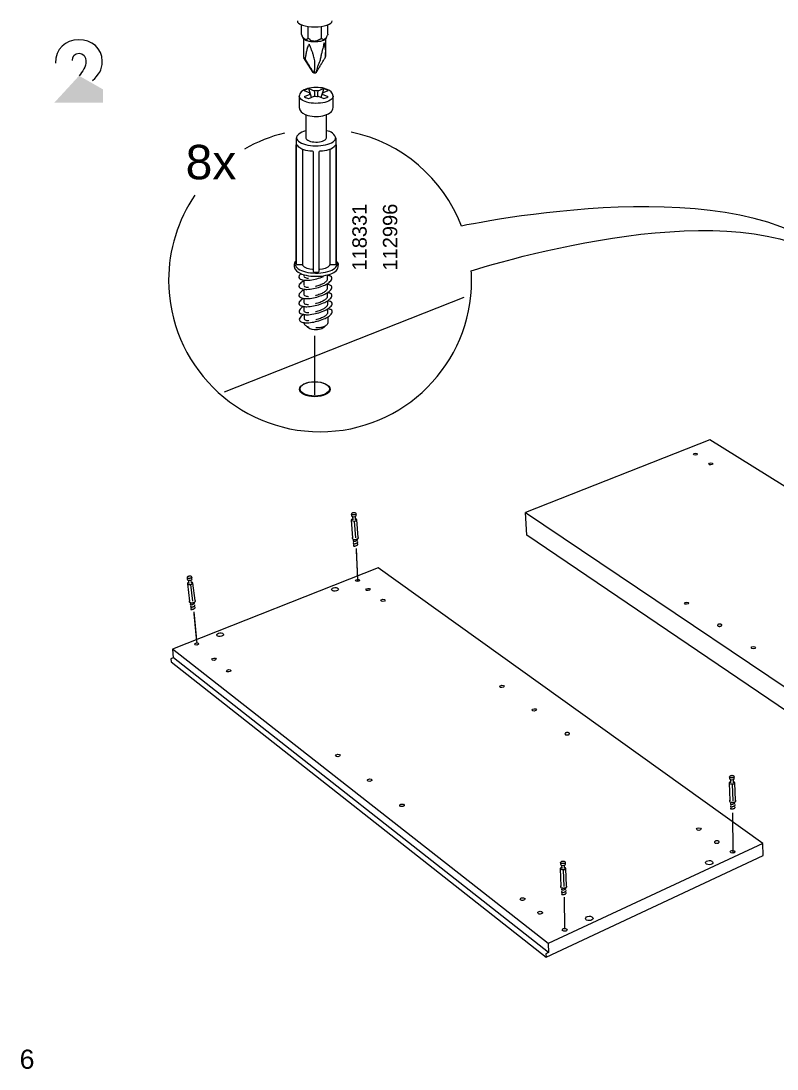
# Model space of a CAD drawing. Header units: metres. Extents: x -6.4 to 35.9, y -8.9 to 6.5.
# Drawn here: x 18.329 to 19.858, y 1.794 to 3.916 of the extents above; entities that cross this region are included whole.
import ezdxf

# ---------------------------------------------------------------- set-up
doc = ezdxf.new("R2010")
doc.units = ezdxf.units.M
doc.header["$MEASUREMENT"] = 0
for name, color, linetype, lineweight in [('PDF3_Geometry_Num_Penna__1_Num_Penna__255_Num_Penna__255_Num_Penna__255', 255, 'Continuous', 18), ('PDF3_Geometry_Num_Penna__7_Num_Penna__7_Num_Penna__7_Num_Penna__7', 7, 'Continuous', 18), ('PDF3_Text_Num_Penna__7_Num_Penna__7_Num_Penna__7_Num_Penna__7', 7, 'Continuous', 18)]:
    doc.layers.add(name, color=color, linetype=linetype, lineweight=lineweight)
doc.styles.add('GENERATED_STYLE_1', font='')
doc.styles.get('GENERATED_STYLE_1').set_extended_font_data('Arial')

msp = doc.modelspace()

# ---------------------------------------------------------------- hatches: boundary and pattern name
at = {"layer": 'PDF3_Geometry_Num_Penna__7_Num_Penna__7_Num_Penna__7_Num_Penna__7', "linetype": 'Continuous', "lineweight": 18}
for points in [[(18.4328, 3.8357, 0.043264), (18.4333, 3.8306)], [(18.4461, 3.8048), (18.3961, 3.7504), (18.4944, 3.7504), (18.4944, 3.7774)]]:
    msp.add_hatch(color=7, dxfattribs=at).paths.add_polyline_path(points)

# ---------------------------------------------------------------- linework, layer by layer
at = {"layer": 'PDF3_Geometry_Num_Penna__1_Num_Penna__255_Num_Penna__255_Num_Penna__255', "color": 255, "linetype": 'Continuous', "lineweight": 18, "flags": 128}
for points in [[(18.923, 3.1879), (18.923, 3.2705)], [(19.007, 2.8437), (19.0093, 2.7878)], [(18.6785, 2.7156), (18.6839, 2.66)], [(19.7684, 2.3078), (19.7691, 2.2381)], [(19.4279, 2.138), (19.4285, 2.0821)]]:
    msp.add_lwpolyline(points, dxfattribs=at)
at = {"layer": 'PDF3_Geometry_Num_Penna__7_Num_Penna__7_Num_Penna__7_Num_Penna__7', "color": 7, "linetype": 'Continuous', "lineweight": 18, "flags": 128}
for points in [[(18.896, 3.8887), (18.896, 3.908)], [(18.9095, 3.8807), (18.9095, 3.9047)], [(18.9498, 3.8887), (18.9498, 3.908)], [(18.9012, 3.8794), (18.8989, 3.8829)], [(18.9468, 3.8829), (18.9446, 3.8794)], [(18.9439, 3.8785), (18.9431, 3.8778), (18.9421, 3.8772), (18.941, 3.8765), (18.9396, 3.876), (18.9381, 3.8754), (18.9364, 3.8749), (18.9346, 3.8745), (18.9327, 3.8742), (18.9307, 3.8739), (18.9287, 3.8736), (18.9266, 3.8735), (18.9244, 3.8734), (18.9222, 3.8734), (18.92, 3.8735), (18.9179, 3.8736), (18.9158, 3.8738), (18.9138, 3.874), (18.9118, 3.8744), (18.91, 3.8748), (18.9083, 3.8753), (18.9067, 3.8758), (18.9053, 3.8764), (18.9041, 3.8769), (18.903, 3.8776), (18.9021, 3.8783), (18.9015, 3.879), (18.9012, 3.8794)], [(18.9451, 3.8802), (18.9451, 3.844)], [(18.92, 3.8112), (18.9012, 3.8411)], [(18.9275, 3.8138), (18.9258, 3.8112)], [(18.9109, 3.7788), (18.9221, 3.7741), (18.9223, 3.7706), (18.9226, 3.7632)], [(18.9292, 3.7632), (18.9295, 3.7706), (18.9297, 3.7741), (18.941, 3.7788)], [(18.9601, 3.7634), (18.96, 3.7627), (18.9594, 3.7607), (18.9582, 3.7587), (18.9564, 3.7569), (18.9539, 3.7551), (18.9509, 3.7536), (18.9474, 3.7522), (18.9435, 3.751), (18.9393, 3.7501), (18.9348, 3.7495), (18.9301, 3.7491), (18.9253, 3.749), (18.9206, 3.7492), (18.9159, 3.7496), (18.9115, 3.7503), (18.9073, 3.7513), (18.9035, 3.7525), (18.9001, 3.7539), (18.8973, 3.7556), (18.8949, 3.7573), (18.8932, 3.7592), (18.8922, 3.7612), (18.8917, 3.7632), (18.8917, 3.7634)], [(18.9051, 3.7259), (18.9051, 3.6794), (18.9051, 3.6787), (18.9058, 3.6771), (18.9071, 3.6756), (18.909, 3.6743), (18.9115, 3.6731), (18.9144, 3.6721), (18.9177, 3.6713), (18.9213, 3.6708), (18.925, 3.6706), (18.9287, 3.6707), (18.9323, 3.6711), (18.9358, 3.6717), (18.9389, 3.6725), (18.9416, 3.6736), (18.9438, 3.6749), (18.9454, 3.6763), (18.9464, 3.6779), (18.9468, 3.6794), (18.9468, 3.7259)], [(18.9051, 3.6933), (18.9044, 3.6931), (18.9004, 3.6918), (18.8968, 3.6904), (18.8936, 3.6887), (18.8908, 3.6868), (18.8885, 3.6847), (18.8868, 3.6824), (18.8858, 3.6802), (18.8854, 3.6778), (18.8854, 3.6769)], [(18.8854, 3.4284), (18.8846, 3.4272), (18.8838, 3.425), (18.8836, 3.4227), (18.8841, 3.4205), (18.8853, 3.4183), (18.8871, 3.4162), (18.8895, 3.4142), (18.8925, 3.4123), (18.896, 3.4107), (18.9, 3.4092), (18.9044, 3.4079), (18.9091, 3.4069), (18.9141, 3.4061), (18.9193, 3.4056), (18.9246, 3.4054), (18.9299, 3.4055), (18.9351, 3.4058), (18.9402, 3.4065), (18.9451, 3.4074), (18.9497, 3.4085), (18.9539, 3.4099), (18.9576, 3.4115), (18.9609, 3.4133), (18.9636, 3.4152), (18.9657, 3.4172), (18.9672, 3.4194), (18.968, 3.4216), (18.9682, 3.4238), (18.9677, 3.4261), (18.9665, 3.4283), (18.9664, 3.4284)], [(18.8951, 3.4043), (18.8971, 3.4035), (18.9013, 3.4021), (18.9057, 3.401), (18.9104, 3.4001), (18.9153, 3.3995), (18.9204, 3.3991), (18.9255, 3.3989), (18.9306, 3.399), (18.9357, 3.3994), (18.9406, 3.4), (18.9454, 3.4009), (18.9499, 3.402), (18.954, 3.4033), (18.9579, 3.4048), (18.9613, 3.4066), (18.9642, 3.4085), (18.9667, 3.4107), (18.9686, 3.413), (18.9699, 3.4155), (18.9704, 3.418), (18.9704, 3.4195)], [(18.9705, 3.4191), (18.9705, 3.4212)], [(18.9006, 3.4016), (18.9006, 3.3998)], [(18.9006, 3.3893), (18.9006, 3.3814)], [(19.2244, 3.3558), (18.7395, 3.1643)], [(18.923, 3.1587), (18.923, 3.2783)], [(20.4902, 2.5905), (19.7227, 3.068), (19.3497, 2.9206)], [(18.9996, 2.9077), (18.9996, 2.9077), (18.999, 2.9075), (18.9985, 2.9073), (18.9981, 2.907), (18.9977, 2.9067), (18.9974, 2.9064), (18.9972, 2.906), (18.997, 2.9057), (18.997, 2.9054), (18.997, 2.9052)], [(19.0068, 2.9181), (19.0068, 2.918), (19.0067, 2.9177), (19.0066, 2.9175), (19.0063, 2.9172), (19.006, 2.9169), (19.0056, 2.9167), (19.0051, 2.9164), (19.0045, 2.9162), (19.004, 2.9161), (19.0033, 2.9159), (19.0027, 2.9158), (19.002, 2.9158), (19.0013, 2.9158), (19.0007, 2.9158), (19, 2.9159), (18.9994, 2.916), (18.9989, 2.9161), (18.9984, 2.9163), (18.998, 2.9165), (18.9976, 2.9167), (18.9974, 2.9169), (18.9972, 2.9172), (18.9971, 2.9175), (18.9971, 2.9175)], [(18.9993, 2.9124), (18.9998, 2.9058)], [(19.0056, 2.9062), (19.0052, 2.9127)], [(19.3497, 2.9206), (20.1054, 2.4124)], [(19.352, 2.8752), (19.3497, 2.9206)], [(19.003, 2.9033), (19.0054, 2.8695)], [(20.1053, 2.3642), (19.352, 2.8752)], [(19.0068, 2.8479), (19.0095, 2.7833)], [(19.8303, 2.2265), (19.8299, 2.2511), (19.051, 2.8086), (18.6351, 2.6444)], [(18.6742, 2.79), (18.6743, 2.7898), (18.6742, 2.7896), (18.6741, 2.7893), (18.6738, 2.789), (18.6735, 2.7887), (18.6731, 2.7884), (18.6726, 2.7882), (18.6721, 2.7879), (18.6715, 2.7878), (18.6709, 2.7876), (18.6703, 2.7874), (18.6696, 2.7874), (18.6689, 2.7873), (18.6683, 2.7873), (18.6676, 2.7873), (18.667, 2.7874), (18.6665, 2.7875), (18.666, 2.7876), (18.6655, 2.7878), (18.6652, 2.788), (18.6649, 2.7883), (18.6647, 2.7885), (18.6646, 2.7888), (18.6646, 2.7888)], [(18.6677, 2.7792), (18.6676, 2.7792), (18.6671, 2.7789), (18.6666, 2.7786), (18.6661, 2.7784), (18.6658, 2.778), (18.6655, 2.7777), (18.6653, 2.7774), (18.6652, 2.777), (18.6652, 2.7767), (18.6652, 2.7766)], [(18.6671, 2.7838), (18.6679, 2.7772)], [(18.6738, 2.7779), (18.673, 2.7845)], [(18.6652, 2.7766), (18.6652, 2.7766), (18.6694, 2.7413)], [(18.6713, 2.775), (18.6756, 2.7413)], [(18.6781, 2.7199), (18.6843, 2.6555)], [(19.8299, 2.2511), (19.3952, 2.0486), (18.6351, 2.6444)], [(18.6351, 2.6444), (18.6368, 2.6268)], [(18.6368, 2.6268), (18.6316, 2.6248)], [(18.6316, 2.6248), (18.6322, 2.6189)], [(18.6322, 2.6189), (19.391, 2.0211), (19.8303, 2.2265)], [(19.3962, 2.0299), (18.6369, 2.6268)], [(19.7719, 2.3858), (19.7719, 2.3857), (19.7719, 2.3854), (19.7717, 2.3851), (19.7714, 2.3849), (19.7711, 2.3846), (19.7707, 2.3844), (19.7702, 2.3842), (19.7697, 2.384), (19.7691, 2.3838), (19.7684, 2.3837), (19.7678, 2.3836), (19.7671, 2.3836), (19.7664, 2.3836), (19.7658, 2.3836), (19.7651, 2.3837), (19.7645, 2.3838), (19.764, 2.384), (19.7635, 2.3842), (19.7631, 2.3844), (19.7628, 2.3846), (19.7625, 2.3849), (19.7623, 2.3852), (19.7623, 2.3854), (19.7623, 2.3855)], [(19.7643, 2.3802), (19.7645, 2.3737)], [(19.7704, 2.3739), (19.7702, 2.3804)], [(19.7645, 2.3756), (19.7644, 2.3756), (19.7638, 2.3754), (19.7633, 2.3752), (19.7629, 2.3749), (19.7625, 2.3747), (19.7622, 2.3743), (19.762, 2.374), (19.7618, 2.3737), (19.7618, 2.3734), (19.7618, 2.3732)], [(19.7618, 2.3732), (19.7618, 2.3733), (19.7629, 2.3377)], [(19.7677, 2.3711), (19.7691, 2.3372)], [(19.7683, 2.3131), (19.7692, 2.2325)], [(19.4301, 2.2124), (19.4301, 2.2123), (19.43, 2.212), (19.4298, 2.2117), (19.4296, 2.2114), (19.4292, 2.2112), (19.4288, 2.2109), (19.4283, 2.2107), (19.4278, 2.2105), (19.4272, 2.2104), (19.4265, 2.2103), (19.4259, 2.2102), (19.4252, 2.2102), (19.4245, 2.2102), (19.4239, 2.2102), (19.4232, 2.2103), (19.4226, 2.2104), (19.4221, 2.2106), (19.4216, 2.2108), (19.4212, 2.211), (19.4209, 2.2112), (19.4206, 2.2115), (19.4205, 2.2117), (19.4204, 2.212), (19.4204, 2.2121)], [(19.4224, 2.2068), (19.4227, 2.2003)], [(19.4286, 2.2004), (19.4283, 2.207)], [(19.4226, 2.2022), (19.4225, 2.2022), (19.422, 2.202), (19.4214, 2.2018), (19.421, 2.2015), (19.4206, 2.2012), (19.4203, 2.2009), (19.4201, 2.2006), (19.4199, 2.2003), (19.4199, 2.1999), (19.4199, 2.1998)], [(19.4258, 2.1977), (19.4272, 2.1638)], [(19.4225, 2.1613), (19.4228, 2.1612), (19.4234, 2.161), (19.424, 2.1609), (19.4247, 2.1608), (19.4254, 2.1607), (19.4261, 2.1607), (19.4269, 2.1607), (19.4276, 2.1607), (19.4283, 2.1608), (19.429, 2.1609), (19.4297, 2.1611), (19.4303, 2.1612), (19.4309, 2.1614), (19.4314, 2.1617), (19.4319, 2.1619), (19.4323, 2.1622), (19.4326, 2.1625), (19.4329, 2.1629), (19.433, 2.1632), (19.4331, 2.1636), (19.4331, 2.1638)], [(19.4279, 2.1422), (19.4285, 2.0776)], [(19.3952, 2.0486), (19.3962, 2.0299), (19.3907, 2.0273)], [(19.3907, 2.0273), (19.391, 2.0211)]]:
    msp.add_lwpolyline(points, dxfattribs=at)
for points in [[(18.934, 3.8789, 0.012372), (18.9364, 3.8807), (18.9364, 3.9046)], [(18.9458, 3.8814, 0.029103), (18.9475, 3.884, 0.01524), (18.9491, 3.887)], [(18.9086, 3.8617, 0.007519), (18.9073, 3.858, 0.014223), (18.9063, 3.8543, 0.021352), (18.9047, 3.8467, 0.013393), (18.9036, 3.8391, -0.252463), (18.9007, 3.8426), (18.9007, 3.844), (18.9007, 3.8802)], [(18.9221, 3.8132, 0.000507), (18.9226, 3.8161, 0.006969), (18.9232, 3.8209, 0.006942), (18.9234, 3.8257, 0.011965), (18.9235, 3.8304, 0.009535), (18.9232, 3.8351, 0.006001), (18.922, 3.8402, 0.003727), (18.9207, 3.8451, 0.008425), (18.9188, 3.8511, 0.009234), (18.9166, 3.8571, 0.007502), (18.9143, 3.863, 0.001106), (18.9118, 3.8689, 0.013718), (18.9101, 3.8653)], [(18.9132, 3.878, 0.031134), (18.916, 3.8764, 0.042297), (18.919, 3.8753)], [(18.9447, 3.8571, 0.014899), (18.9442, 3.8622, 0.020411), (18.9434, 3.8671, 0.010157), (18.9422, 3.8717, -0.001471), (18.941, 3.8671, 0.003148), (18.9399, 3.8626, 0.001473), (18.9387, 3.858, 0.002306), (18.9371, 3.8514, 0.006023), (18.9356, 3.8448, 0.005448), (18.9338, 3.8361, 0.008639), (18.9311, 3.8298, 0.012369), (18.9289, 3.8235, 0.014081), (18.9274, 3.8183, 0.008985), (18.9261, 3.8132)], [(18.94, 3.8783, 0.061345), (18.9411, 3.8781, 0.098769), (18.9422, 3.8784)], [(18.928, 3.8147, 0.005662), (18.9302, 3.8185, -0.001808), (18.934, 3.8247, -0.003876), (18.9377, 3.8309, -0.000925), (18.9414, 3.8369, -0.000491), (18.9451, 3.8429, -0.00355), (18.9451, 3.8474, 0.005672), (18.945, 3.8519)], [(18.9036, 3.8391, 0.005364), (18.9075, 3.8322, 0.001856), (18.9117, 3.8252, 0.003859), (18.9154, 3.8193, 0.011207), (18.9193, 3.8134)], [(18.9214, 3.8106, 0.157981), (18.9255, 3.8109, -0.013522), (18.9258, 3.812)], [(18.9036, 3.7265), (18.9054, 3.7258), (18.9093, 3.7246), (18.9134, 3.7237), (18.9176, 3.723), (18.922, 3.7226), (18.9264, 3.7225), (18.9309, 3.7227), (18.9352, 3.7231), (18.9394, 3.7239), (18.9434, 3.7248), (18.9471, 3.7261), (18.9505, 3.7276), (18.9536, 3.7295), (18.956, 3.7314), (18.9578, 3.7335), (18.9591, 3.7358), (18.9599, 3.7381), (18.9601, 3.7403), (18.96, 3.7633, 0.314865), (18.9482, 3.7772), (18.9464, 3.778), (18.9425, 3.7792), (18.9384, 3.7801), (18.9342, 3.7807), (18.9298, 3.7811), (18.9254, 3.7812), (18.9209, 3.781), (18.9166, 3.7806), (18.9124, 3.7799), (18.9084, 3.7789), (18.9047, 3.7777), (18.9013, 3.7761), (18.8982, 3.7743), (18.8958, 3.7723), (18.894, 3.7702), (18.8927, 3.768), (18.892, 3.7656), (18.8917, 3.7634), (18.8917, 3.7403)], [(18.9166, 3.7609), (18.9108, 3.7789), (18.9103, 3.7787, 0.073936), (18.9022, 3.7753), (18.9018, 3.775), (18.9131, 3.7703)], [(18.9272, 3.7631, 0.01838), (18.9297, 3.7633), (18.9411, 3.7585), (18.9415, 3.7587, 0.07447), (18.9496, 3.7621), (18.95, 3.7623), (18.9387, 3.7671, 0.092822), (18.9392, 3.7681, 0.003713), (18.9392, 3.7692, 0.097659), (18.9387, 3.7703), (18.9501, 3.7751), (18.9496, 3.7753, 0.073798), (18.9415, 3.7787), (18.9411, 3.7789), (18.9352, 3.7609)], [(18.9127, 3.7692, 0.014777), (18.9127, 3.7681, 0.089842), (18.9131, 3.7671), (18.9017, 3.7623), (18.9022, 3.7621, 0.074651), (18.9103, 3.7587), (18.9109, 3.7585), (18.9221, 3.7633)], [(18.9663, 3.4241, 0.049906), (18.9664, 3.4257), (18.9664, 3.6773, 0.318769), (18.9468, 3.6933)], [(18.8854, 3.677), (18.8854, 3.6773), (18.8854, 3.4257, 0.052487), (18.8855, 3.4241)], [(18.8979, 3.6553), (18.8979, 3.5714), (18.8979, 3.4225, 0.139595), (18.8982, 3.4215, 0.142853), (18.8957, 3.4219), (18.8878, 3.4219, -0.353825), (18.8856, 3.4238), (18.8856, 3.4237), (18.8855, 3.4241), (18.8855, 3.6653)], [(18.9176, 3.6529, -0.390496), (18.9201, 3.6508), (18.9201, 3.4096, 0.401363), (18.9223, 3.4073), (18.9249, 3.4072), (18.9295, 3.4073, 0.40092), (18.9317, 3.4096), (18.9317, 3.6508, -0.407859), (18.9342, 3.6529)], [(18.9663, 3.6653), (18.9663, 3.4241), (18.9662, 3.4238, -0.353825), (18.964, 3.4219), (18.9561, 3.4219, 0.132761), (18.9536, 3.4215, 0.147153), (18.9539, 3.4225), (18.9539, 3.6553)], [(18.6806, 3.5634, 0.151329), (18.6274, 3.3908, 0.999988), (19.2405, 3.3908, 0.015582), (19.2398, 3.4102)], [(18.8854, 3.4298, 0.234602), (18.8813, 3.4212), (18.8813, 3.4191), (18.8813, 3.4189)], [(18.9201, 3.4122, 0.08541), (18.9187, 3.4125, -0.203935), (18.8982, 3.4215)], [(18.9536, 3.4215, -0.203862), (18.9331, 3.4125, 0.079836), (18.9317, 3.4122)], [(18.9664, 3.4298, -0.213805), (18.9705, 3.4215), (18.9705, 3.4212)], [(18.8944, 3.4035, 0.037952), (18.8918, 3.4005, 0.155518), (18.891, 3.3977)], [(18.8911, 3.378, 0.222884), (18.8937, 3.3749, 0.090677), (18.903, 3.3726, 0.017146), (18.9068, 3.3725, 0.031221), (18.9136, 3.3729, 0.035558), (18.9275, 3.3756, 0.034612), (18.9409, 3.3802, 0.049133), (18.9501, 3.3852, 0.090533), (18.957, 3.3919, 0.156013), (18.9579, 3.3946, 0.058025), (18.9577, 3.3959, 0.225329), (18.9551, 3.399, 0.061414), (18.9489, 3.4009)], [(18.8911, 3.3965, 0.220714), (18.8937, 3.3934, 0.090689), (18.903, 3.391, 0.018215), (18.9068, 3.3909, 0.031216), (18.9136, 3.3913, 0.036117), (18.9275, 3.394, 0.035717), (18.9409, 3.3986)], [(18.9008, 3.3991, 0.228395), (18.9026, 3.3969, 0.092882), (18.9092, 3.3952, 0.010257), (18.9105, 3.3951)], [(18.9482, 3.4005), (18.9482, 3.3923, -0.156882), (18.9476, 3.3905, -0.091388), (18.9427, 3.3857, -0.047267), (18.9361, 3.3821, -0.035824), (18.9266, 3.3789, -0.012311), (18.9244, 3.3783)], [(18.8987, 3.3887, 0.089595), (18.8918, 3.382, 0.153263), (18.891, 3.3793)], [(18.8911, 3.3595, 0.222008), (18.8937, 3.3564, 0.090701), (18.903, 3.354, 0.018215), (18.9068, 3.3539, 0.031814), (18.9136, 3.3543, 0.036401), (18.9275, 3.357, 0.035717), (18.9409, 3.3616, 0.047408), (18.9501, 3.3667, 0.090301), (18.957, 3.3733, 0.153748), (18.9579, 3.3761, 0.059347), (18.9577, 3.3773, 0.225519), (18.9551, 3.3804, 0.060787), (18.9489, 3.3824)], [(18.9008, 3.3806, 0.224697), (18.9026, 3.3784, 0.090017), (18.9092, 3.3767, 0.020028), (18.9105, 3.3767)], [(18.9482, 3.3819), (18.9482, 3.3738, -0.153727), (18.9476, 3.3719, -0.091588), (18.9427, 3.3672, -0.048186), (18.9361, 3.3636, -0.035049), (18.9266, 3.3603, -0.012311), (18.9244, 3.3597)], [(18.8987, 3.3701, 0.089898), (18.8918, 3.3635, 0.153687), (18.891, 3.3607)], [(18.8999, 3.3544, 0.005588), (18.8987, 3.3537, 0.090664), (18.8918, 3.347, 0.156955), (18.891, 3.3442)], [(18.8911, 3.343, 0.221812), (18.8937, 3.3399, 0.089436), (18.903, 3.3375, 0.017143), (18.9068, 3.3374, 0.030025), (18.9136, 3.3378, 0.034993), (18.9275, 3.3405, 0.035704), (18.9409, 3.3451, 0.046441), (18.9501, 3.3502, 0.090463), (18.957, 3.3569, 0.154139), (18.9579, 3.3596, 0.060598), (18.9577, 3.3608, 0.223766), (18.9551, 3.3639, 0.060831), (18.9489, 3.3659)], [(18.9006, 3.3708), (18.9006, 3.3628, 0.074374), (18.9008, 3.3621, 0.22931), (18.9026, 3.3599, 0.091673), (18.9092, 3.3582, 0.016748), (18.9105, 3.3581)], [(18.9006, 3.3543), (18.9006, 3.3463, 0.074402), (18.9008, 3.3456, 0.227157), (18.9026, 3.3434, 0.089405), (18.9092, 3.3417)], [(18.9482, 3.3654), (18.9482, 3.3573, -0.15056), (18.9476, 3.3554, -0.089931), (18.9427, 3.3507, -0.047235), (18.9361, 3.3471, -0.035824), (18.9266, 3.3438, -0.00527), (18.9244, 3.3433)], [(18.9002, 3.3382, 0.003969), (18.8991, 3.3374, 0.089885), (18.8922, 3.3307, 0.471646), (18.8941, 3.3236, 0.090425), (18.9034, 3.3213, 0.013949), (18.9072, 3.3211, 0.030608), (18.9139, 3.3216, 0.03535), (18.9278, 3.3243, 0.035323), (18.9412, 3.3289, 0.047321), (18.9505, 3.3339, 0.091246), (18.9574, 3.3406, 0.224905), (18.9581, 3.3445, 0.226177), (18.9555, 3.3476, 0.062197), (18.9493, 3.3496)], [(18.8994, 3.3211, 0.090604), (18.8925, 3.3144, 0.469188), (18.8945, 3.3073, 0.090379), (18.9037, 3.305, 0.017076), (18.9075, 3.3049, 0.031767), (18.9143, 3.3053, 0.035863), (18.9282, 3.308, 0.034807), (18.9416, 3.3126, 0.048114), (18.9508, 3.3176, 0.090202), (18.9577, 3.3243, 0.223755), (18.9584, 3.3283, 0.222883), (18.9558, 3.3314, 0.060802), (18.9497, 3.3333)], [(18.901, 3.338), (18.901, 3.3301, 0.062896), (18.9011, 3.3293, 0.227544), (18.903, 3.3271, 0.089759), (18.9096, 3.3254, 0.009589), (18.9108, 3.3254)], [(18.9486, 3.3491), (18.9486, 3.341, -0.15259), (18.9479, 3.3392, -0.090399), (18.943, 3.3344, -0.046662), (18.9364, 3.3308, -0.03621), (18.9269, 3.3275, -0.010122), (18.9248, 3.327)], [(18.9489, 3.3329), (18.9489, 3.3248, -0.150655), (18.9483, 3.3229, -0.090712), (18.9434, 3.3181, -0.047673), (18.9368, 3.3146, -0.035704), (18.9273, 3.3113, -0.011862), (18.9251, 3.3107)], [(18.9013, 3.3218), (18.9013, 3.3138, 0.05026), (18.9015, 3.313)], [(18.9033, 3.3108, 0.090075), (18.9099, 3.3092, 0.013115), (18.9112, 3.3091)], [(18.9493, 3.3166), (18.9493, 3.3046, -0.196902), (18.9479, 3.3013, -0.100203), (18.9422, 3.2974, -0.05602), (18.935, 3.2952, -0.042554), (18.9251, 3.2944)], [(18.901, 3.3053, 0.036923), (18.901, 3.3046, 0.196078), (18.9023, 3.3013, 0.100672), (18.9081, 3.2974, 0.027209), (18.9112, 3.2962)], [(18.9447, 3.2987), (18.9414, 3.2955, -0.099918), (18.9373, 3.2927, -0.056418), (18.9321, 3.2912, -0.085661), (18.9181, 3.2912, -0.056948), (18.9129, 3.2927, -0.10038), (18.9088, 3.2956), (18.9055, 3.2987)], [(19.007, 2.9149), (19.0068, 2.9181, 0.314227), (19.005, 2.92), (19.0047, 2.9201), (19.0041, 2.9202), (19.0036, 2.9203), (19.003, 2.9204), (19.0023, 2.9204), (19.0017, 2.9203), (19.0011, 2.9203), (19.0005, 2.9202), (18.9999, 2.92), (18.9993, 2.9199), (18.9988, 2.9197), (18.9984, 2.9194), (18.9979, 2.9191), (18.9976, 2.9188), (18.9974, 2.9185), (18.9972, 2.9182), (18.9971, 2.9178), (18.9971, 2.9175), (18.9973, 2.9143)], [(19.0107, 2.8705, -0.075), (19.0107, 2.8703), (19.0107, 2.8705), (19.0085, 2.906, 0.316992), (19.0055, 2.9081)], [(18.997, 2.9053), (18.997, 2.9053), (18.9993, 2.8698, 0.004215), (18.9993, 2.8696), (18.9993, 2.8695), (18.9993, 2.8695, 0.376901), (18.9997, 2.8693)], [(18.9992, 2.8704, 0.232162), (18.9987, 2.8691), (18.9988, 2.8688), (18.9988, 2.8688)], [(19.0005, 2.8631, 0.219667), (19.0009, 2.8627, 0.113113), (19.0027, 2.8625, 0.03442), (19.0037, 2.8626, 0.030968), (19.0057, 2.8631, 0.034594), (19.0075, 2.8639, 0.04756), (19.0088, 2.8647, 0.097358), (19.0097, 2.8657)], [(19.0008, 2.8669), (19.0011, 2.8668), (19.0017, 2.8666), (19.0024, 2.8665), (19.003, 2.8664), (19.0037, 2.8664), (19.0045, 2.8664), (19.0052, 2.8664), (19.0059, 2.8664), (19.0066, 2.8665), (19.0073, 2.8667), (19.008, 2.8668), (19.0086, 2.867), (19.0092, 2.8673), (19.0097, 2.8675), (19.0102, 2.8678), (19.0106, 2.8681), (19.0109, 2.8684), (19.0111, 2.8688), (19.0113, 2.8691), (19.0113, 2.8695), (19.0114, 2.8696), (19.0113, 2.8699, 0.207417), (19.0107, 2.8711)], [(19.0012, 2.8578, 0.081707), (19.0026, 2.8575, 0.015281), (19.0031, 2.8575, 0.029745), (19.004, 2.8576, 0.034773), (19.006, 2.8582, 0.032019), (19.0078, 2.8589, 0.046678), (19.0091, 2.8597, 0.093678), (19.01, 2.8607)], [(19.0022, 2.8552, 0.095088), (19.0013, 2.8542, 0.164231), (19.0012, 2.8538)], [(19.0016, 2.8532, 0.088039), (19.003, 2.8529, 0.015527), (19.0035, 2.8529, 0.02921), (19.0044, 2.8531, 0.03293), (19.0064, 2.8536)], [(19.0082, 2.8544, 0.047654), (19.0095, 2.8551, 0.093144), (19.0104, 2.8561, 0.166487), (19.0105, 2.8565)], [(18.6746, 2.7867), (18.6742, 2.7899, 0.31404), (18.6723, 2.7917), (18.6721, 2.7918), (18.6715, 2.7919), (18.6709, 2.7919), (18.6703, 2.792), (18.6697, 2.7919), (18.6691, 2.7919), (18.6684, 2.7918), (18.6679, 2.7917), (18.6673, 2.7915), (18.6667, 2.7913), (18.6662, 2.791), (18.6658, 2.7908), (18.6654, 2.7905), (18.6651, 2.7901), (18.6648, 2.7898), (18.6647, 2.7895), (18.6646, 2.7891), (18.6646, 2.7888), (18.665, 2.7856)], [(18.6808, 2.7426), (18.6766, 2.778, 0.315154), (18.6735, 2.7799)], [(18.6693, 2.7419, 0.231155), (18.6689, 2.7406), (18.6689, 2.7403), (18.6689, 2.7403)], [(18.6711, 2.7384), (18.6714, 2.7384), (18.672, 2.7382), (18.6727, 2.7382), (18.6733, 2.7381), (18.674, 2.7381), (18.6748, 2.7381), (18.6755, 2.7382), (18.6762, 2.7383), (18.6769, 2.7384), (18.6776, 2.7386), (18.6782, 2.7388), (18.6788, 2.739), (18.6794, 2.7393), (18.6799, 2.7396), (18.6804, 2.7399), (18.6808, 2.7402), (18.6811, 2.7405), (18.6813, 2.7409), (18.6814, 2.7413), (18.6815, 2.7416), (18.6815, 2.7418), (18.6814, 2.7421, 0.212182), (18.6807, 2.7432)], [(18.6733, 2.7342, 0.030399), (18.6742, 2.7343, 0.030143), (18.6761, 2.7349, 0.03352), (18.6779, 2.7358, 0.049057), (18.6792, 2.7367, 0.091911), (18.68, 2.7377)], [(18.672, 2.7294, 0.084194), (18.6734, 2.7292, 0.015384), (18.6739, 2.7292, 0.031313), (18.6748, 2.7294, 0.033283), (18.6767, 2.73, 0.030773), (18.6785, 2.7309, 0.044836), (18.6797, 2.7318, 0.093961), (18.6806, 2.7328)], [(18.6722, 2.7254, 0.302505), (18.6726, 2.7248, 0.087067), (18.674, 2.7246)], [(18.6745, 2.7247, 0.03884), (18.6755, 2.7249, 0.035106), (18.6774, 2.7255)], [(18.6792, 2.7263, 0.05125), (18.6804, 2.7272, 0.090033), (18.6812, 2.7283, 0.150486), (18.6813, 2.7287, 0.237995), (18.6809, 2.7292, 0.06344), (18.68, 2.7294)], [(19.772, 2.3825), (19.7719, 2.3858, 0.314674), (19.7702, 2.3877), (19.7699, 2.3878), (19.7694, 2.3879), (19.7688, 2.3881), (19.7682, 2.3881), (19.7676, 2.3882), (19.7669, 2.3882), (19.7663, 2.3881), (19.7657, 2.388), (19.7651, 2.3879), (19.7646, 2.3878), (19.764, 2.3876), (19.7636, 2.3873), (19.7631, 2.387), (19.7628, 2.3868), (19.7626, 2.3865), (19.7624, 2.3861), (19.7623, 2.3858), (19.7623, 2.3855), (19.7624, 2.3822)], [(19.7744, 2.3381), (19.7732, 2.3737, 0.316262), (19.7704, 2.3758)], [(19.7629, 2.3383, 0.235319), (19.7624, 2.3371), (19.7624, 2.3368), (19.7624, 2.3367)], [(19.763, 2.3375), (19.763, 2.3374, 0.378956), (19.7633, 2.3372)], [(19.7644, 2.3347), (19.7647, 2.3346), (19.7653, 2.3345), (19.7659, 2.3343), (19.7666, 2.3342), (19.7673, 2.3342), (19.768, 2.3341), (19.7687, 2.3341), (19.7695, 2.3342), (19.7702, 2.3342), (19.7709, 2.3343), (19.7715, 2.3345), (19.7722, 2.3347), (19.7727, 2.3349), (19.7733, 2.3351), (19.7738, 2.3354), (19.7742, 2.3357), (19.7745, 2.336), (19.7748, 2.3363), (19.7749, 2.3367), (19.775, 2.337), (19.775, 2.3372), (19.775, 2.3375, 0.211044), (19.7744, 2.3387)], [(19.764, 2.331, 0.221893), (19.7643, 2.3306, 0.087296), (19.7657, 2.3303, 0.03093), (19.7662, 2.3303, 0.03001), (19.7672, 2.3304, 0.032956), (19.7691, 2.3308, 0.033847), (19.771, 2.3315, 0.047748), (19.7723, 2.3323)], [(19.7641, 2.326, 0.207987), (19.7645, 2.3256, 0.084718), (19.7658, 2.3253)], [(19.7648, 2.321, 0.088887), (19.7661, 2.3207, 0.015464), (19.7666, 2.3207, 0.037977), (19.7676, 2.3208, 0.032508), (19.7695, 2.3213, 0.03612), (19.7714, 2.322, 0.049793), (19.7727, 2.3227, 0.090937), (19.7736, 2.3237, 0.155986), (19.7737, 2.3241)], [(19.7664, 2.3253, 0.030181), (19.7673, 2.3254, 0.034841), (19.7693, 2.3259, 0.036553), (19.7711, 2.3266, 0.046084), (19.7724, 2.3273, 0.095338), (19.7734, 2.3283)], [(19.4302, 2.2091), (19.4301, 2.2124, 0.31362), (19.4283, 2.2143), (19.4281, 2.2144), (19.4275, 2.2145), (19.4269, 2.2146), (19.4263, 2.2147), (19.4257, 2.2147), (19.4251, 2.2147), (19.4244, 2.2147), (19.4238, 2.2146), (19.4232, 2.2145), (19.4227, 2.2143), (19.4222, 2.2141), (19.4217, 2.2139), (19.4213, 2.2136), (19.4209, 2.2133), (19.4207, 2.213), (19.4205, 2.2127), (19.4204, 2.2124), (19.4204, 2.2121), (19.4205, 2.2088)], [(19.4199, 2.1998), (19.4199, 2.1999), (19.421, 2.1643, 0.018029), (19.4211, 2.1641), (19.4211, 2.164)], [(19.4325, 2.1647), (19.4314, 2.2002, 0.316875), (19.4285, 2.2024)], [(19.421, 2.1649, 0.233869), (19.4205, 2.1636), (19.4205, 2.1633), (19.4205, 2.1633)], [(19.4226, 2.1522, 0.0848), (19.424, 2.1519, 0.015307), (19.4245, 2.1519, 0.034384), (19.4254, 2.152, 0.071154), (19.4293, 2.1532, 0.046084), (19.4306, 2.1539, 0.0912), (19.4315, 2.1549)], [(19.4247, 2.1473, 0.033802), (19.4257, 2.1474, 0.032508), (19.4276, 2.1478, 0.038012), (19.4295, 2.1486, 0.047448), (19.4308, 2.1493, 0.089105), (19.4317, 2.1503, 0.152085), (19.4319, 2.1507)], [(19.4253, 2.1569, 0.034932), (19.4272, 2.1574, 0.033847), (19.4291, 2.1581, 0.047748), (19.4304, 2.1589, 0.092742), (19.4313, 2.1598)]]:
    msp.add_lwpolyline(points, format="xyb", dxfattribs=at)
for points in [[(18.6694, 2.7411), (18.6695, 2.741)], [(19.7389, 2.6912), (19.7394, 2.6909), (19.74, 2.6907), (19.7407, 2.6905), (19.7414, 2.6904), (19.7421, 2.6904), (19.7429, 2.6904), (19.7436, 2.6905), (19.7443, 2.6907), (19.7449, 2.6909), (19.7455, 2.6912), (19.7459, 2.6915), (19.7463, 2.6919), (19.7465, 2.6922), (19.7466, 2.6926), (19.7466, 2.6931), (19.7464, 2.6934), (19.7461, 2.6938), (19.7457, 2.6941), (19.7452, 2.6944), (19.7446, 2.6946), (19.7439, 2.6948), (19.7432, 2.6949), (19.7425, 2.695), (19.7417, 2.6949), (19.741, 2.6948), (19.7403, 2.6946), (19.7397, 2.6944), (19.7391, 2.6942), (19.7387, 2.6938), (19.7383, 2.6934), (19.7381, 2.6931), (19.738, 2.6927), (19.7381, 2.6923), (19.7382, 2.6919), (19.7385, 2.6915)], [(19.4302, 2.4715), (19.4307, 2.4711), (19.4313, 2.4709), (19.432, 2.4707), (19.4327, 2.4706), (19.4335, 2.4705), (19.4342, 2.4706), (19.435, 2.4707), (19.4358, 2.4709), (19.4365, 2.4711), (19.437, 2.4714), (19.4375, 2.4717), (19.4379, 2.4722), (19.4382, 2.4726), (19.4383, 2.473), (19.4383, 2.4734), (19.4381, 2.4739), (19.4378, 2.4742), (19.4375, 2.4746), (19.4369, 2.4749), (19.4363, 2.4751), (19.4356, 2.4753), (19.4349, 2.4754), (19.4341, 2.4755), (19.4334, 2.4755), (19.4326, 2.4753), (19.4319, 2.4751), (19.4312, 2.4749), (19.4306, 2.4746), (19.4301, 2.4743), (19.4297, 2.4739), (19.4295, 2.4735), (19.4293, 2.473), (19.4293, 2.4726), (19.4295, 2.4722), (19.4298, 2.4718)], [(19.7329, 2.2521), (19.7335, 2.2518), (19.7341, 2.2515), (19.7348, 2.2513), (19.7356, 2.2512), (19.7364, 2.2511), (19.7372, 2.2512), (19.738, 2.2513), (19.7388, 2.2515), (19.7394, 2.2517), (19.7401, 2.2521), (19.7405, 2.2524), (19.7409, 2.2529), (19.7412, 2.2533), (19.7412, 2.2538), (19.7412, 2.2543), (19.7411, 2.2547), (19.7407, 2.2551), (19.7403, 2.2555), (19.7398, 2.2558), (19.7391, 2.2561), (19.7384, 2.2563), (19.7376, 2.2564), (19.7368, 2.2565), (19.736, 2.2564), (19.7352, 2.2563), (19.7345, 2.2561), (19.7338, 2.2558), (19.7332, 2.2556), (19.7327, 2.2552), (19.7323, 2.2547), (19.7321, 2.2543), (19.732, 2.2538), (19.732, 2.2533), (19.7322, 2.2529), (19.7325, 2.2525)]]:
    msp.add_lwpolyline(points, close=True, dxfattribs=at)
at = {"layer": 'PDF3_Geometry_Num_Penna__7_Num_Penna__7_Num_Penna__7_Num_Penna__7', "color": 7, "linetype": 'Continuous', "lineweight": 18}
for centre, radius, start, end in [((18.9145, 3.8923), 0.0181, 213.1116, 220.9771), ((18.9032, 3.8857), 0.00793, 298.8723, 309.7633), ((18.9228, 3.8965), 0.0217, 266.674, 273.326), ((18.9228, 3.8904), 0.0156, 283.607, 292.7913), ((18.9261, 3.7457), 0.0286, 82.7567, 87.716), ((18.9333, 3.3928), 0.3045, 103.5277, 120.0079), ((18.9335, 3.3904), 0.307, 21.0365, 78.0613), ((19.0038, 2.8617), 0.00382, 127.5588, 147.9555), ((19.0091, 2.866), 0.000689, 18.6604, 67.4957), ((19.0042, 2.8566), 0.00395, 127.8285, 147.6548), ((19.0087, 2.8534), 0.00395, 69.3126, 82.6149), ((18.6794, 2.7381), 0.000666, 22.1771, 72.466), ((18.6744, 2.7334), 0.00384, 130.7951, 151.1722), ((18.6726, 2.7381), 0.00396, 252.7919, 272.6197), ((18.675, 2.7284), 0.0039, 130.6672, 150.8815), ((18.6754, 2.7241), 0.00358, 129.8556, 151.7578), ((19.7715, 2.3308), 0.00371, 67.207, 81.4567), ((19.7673, 2.3294), 0.00385, 125.9727, 146.2865), ((19.7676, 2.3243), 0.00411, 126.3745, 145.5458), ((19.7649, 2.3216), 0.000519, 180.2442, 200.3655), ((19.7675, 2.32), 0.00362, 125.1163, 146.8148), ((19.7628, 2.3358), 0.00394, 304.5016, 307.3179), ((19.7718, 2.3211), 0.00395, 67.3042, 80.7128), ((19.4256, 2.1509), 0.00399, 125.955, 145.6498), ((19.424, 2.1609), 0.00407, 248.2415, 267.5373), ((19.423, 2.1482), 0.000497, 179.7916, 200.818), ((19.4255, 2.1467), 0.00354, 124.8816, 147.0496), ((19.4243, 2.1512), 0.00386, 247.6826, 268.0006), ((19.4296, 2.1574), 0.00371, 67.207, 81.4567), ((19.43, 2.1479), 0.00369, 66.8216, 81.1953)]:
    msp.add_arc(centre, radius, start, end, dxfattribs=at)
for centre, major_axis, ratio, start_param, end_param in [((18.9208, 3.915), (-0.033, 0.0007), 0.341631, 6.278495, 7.926282), ((18.925, 3.9151), (0.0331, 0.0006), 0.342073, 4.644537, 6.287448), ((18.9259, 3.6798), (0.0398, 0), 0.422799, 3.075517, 6.282732), ((19.0027, 2.906), (0.00561, 0.00035), 0.422071, 3.074972, 6.286077), ((19.0021, 2.9145), (0.00494, 0.00023), 0.498769, 4.055552, 6.332901), ((18.6698, 2.786), (0.0049, 0.00051), 0.492211, 4.044204, 6.344058), ((18.6708, 2.7776), (0.00559, 0.00066), 0.421727, 3.073552, 6.287017), ((19.7672, 2.3822), (0.00481, 0.00018), 0.482686, 3.985272, 6.351401), ((19.7675, 2.3738), (0.00562, 0.00018), 0.422667, 3.076266, 6.285994), ((19.4254, 2.2088), (0.00481, 0.00018), 0.482563, 3.985096, 6.349518), ((19.4256, 2.2004), (0.00562, 0.00018), 0.424187, 3.081416, 6.284138)]:
    msp.add_ellipse(centre, major_axis=major_axis, ratio=ratio, start_param=start_param, end_param=end_param, dxfattribs=at)
for centre, major_axis, ratio in [((19.6932, 3.0389), (0.00403, 0.00012), 0.492351), ((19.7246, 3.0191), (0.00405, 0.00015), 0.49495), ((19.0095, 2.7833), (0.00424, 0.00031), 0.518423), ((18.964, 2.7653), (0.00683, 0.00055), 0.510192), ((19.0306, 2.7649), (0.00425, 0.00037), 0.516251), ((19.0609, 2.743), (0.00431, 0.00031), 0.508608), ((19.6755, 2.7373), (0.00426, 0.00013), 0.528628), ((18.7315, 2.6734), (0.00695, 0.00069), 0.516596), ((18.684, 2.6546), (0.00434, 0.00048), 0.526534), ((19.8103, 2.6473), (0.00433, 0.00008), 0.53391), ((18.7192, 2.6237), (0.0044, 0.00048), 0.522632), ((18.749, 2.6005), (0.0044, 0.00046), 0.52889), ((19.3016, 2.5687), (0.00442, 0.00027), 0.532651), ((19.3671, 2.5213), (0.00446, 0.00026), 0.538572), ((18.9698, 2.4289), (0.00455, 0.00038), 0.547661), ((19.0341, 2.379), (0.00455, 0.00041), 0.557798), ((19.0995, 2.3281), (0.00459, 0.00037), 0.566751), ((19.7004, 2.28), (0.00462, 0.00015), 0.573897), ((19.7686, 2.2341), (0.00468, 0.00013), 0.577729), ((19.7212, 2.2121), (0.00754, 0.00025), 0.57329), ((19.3437, 2.1383), (0.00476, 0.00034), 0.576986), ((19.3791, 2.1108), (0.00477, 0.00029), 0.583994), ((19.4784, 2.0992), (0.00764, 0.00039), 0.591074), ((19.4287, 2.0761), (0.00479, 0.00033), 0.590597)]:
    msp.add_ellipse(centre, major_axis=major_axis, ratio=ratio, dxfattribs=at)
for points in [[(18.8979, 3.8848), (18.8972, 3.886), (18.8966, 3.8873), (18.896, 3.8887)], [(18.8993, 3.8824), (18.8988, 3.8832), (18.8983, 3.884), (18.8979, 3.8848)], [(18.9498, 3.8887), (18.9496, 3.8881), (18.9493, 3.8875), (18.9491, 3.887)], [(18.4459, 3.8776), (18.417, 3.8776), (18.3992, 3.8586), (18.3982, 3.8306)], [(18.4931, 3.8341), (18.4931, 3.8607), (18.4715, 3.8776), (18.4459, 3.8776)], [(18.902, 3.8793), (18.9016, 3.8796), (18.9012, 3.88), (18.9008, 3.8805)], [(18.9033, 3.8785), (18.9029, 3.8787), (18.9024, 3.879), (18.902, 3.8793)], [(18.9045, 3.8782), (18.9041, 3.8782), (18.9037, 3.8783), (18.9033, 3.8785)], [(18.9057, 3.8782), (18.9061, 3.8782), (18.9049, 3.8782), (18.9045, 3.8782)], [(18.907, 3.8787), (18.9066, 3.8785), (18.9061, 3.8783), (18.9057, 3.8782)], [(18.9095, 3.8807), (18.9091, 3.8803), (18.9087, 3.8799), (18.9083, 3.8796)], [(18.9086, 3.8617), (18.9091, 3.8629), (18.9095, 3.8641), (18.9101, 3.8653)], [(18.9132, 3.878), (18.9119, 3.8788), (18.9107, 3.8797), (18.9095, 3.8807)], [(18.9215, 3.8749), (18.9207, 3.875), (18.9199, 3.8751), (18.919, 3.8753)], [(18.9264, 3.8752), (18.9257, 3.875), (18.9248, 3.8749), (18.924, 3.8749)], [(18.9315, 3.8773), (18.9306, 3.8768), (18.9297, 3.8764), (18.9288, 3.876)], [(18.934, 3.8789), (18.9332, 3.8783), (18.9324, 3.8778), (18.9315, 3.8773)], [(18.9372, 3.8799), (18.9376, 3.8799), (18.936, 3.8807), (18.9364, 3.8807)], [(18.9391, 3.8786), (18.9384, 3.8789), (18.9378, 3.8794), (18.9372, 3.8799)], [(18.94, 3.8783), (18.9404, 3.8783), (18.9388, 3.8786), (18.9391, 3.8786)], [(18.9434, 3.879), (18.943, 3.8787), (18.9426, 3.8785), (18.9422, 3.8784)], [(18.9446, 3.88), (18.9442, 3.8796), (18.943, 3.879), (18.9434, 3.879)], [(18.9446, 3.8794), (18.9448, 3.8794), (18.9439, 3.8785), (18.9439, 3.8785)], [(18.9458, 3.8814), (18.9454, 3.8809), (18.945, 3.8804), (18.9446, 3.88)], [(18.4328, 3.8357), (18.4328, 3.844), (18.4375, 3.8507), (18.4461, 3.8507)], [(18.4461, 3.8507), (18.4545, 3.8507), (18.46, 3.8426), (18.46, 3.8348)], [(18.9447, 3.8571), (18.9449, 3.8554), (18.9449, 3.8537), (18.945, 3.8519)], [(18.46, 3.8348), (18.46, 3.8236), (18.4532, 3.8126), (18.4461, 3.8048)], [(18.4733, 3.795), (18.4858, 3.8064), (18.4931, 3.8166), (18.4931, 3.8341)], [(18.9203, 3.812), (18.9199, 3.8124), (18.9196, 3.8129), (18.9193, 3.8134)], [(18.9214, 3.8106), (18.9209, 3.8106), (18.9204, 3.8108), (18.92, 3.8112)], [(18.9214, 3.8106), (18.9211, 3.811), (18.9207, 3.8115), (18.9203, 3.812)], [(18.9218, 3.8118), (18.9217, 3.8114), (18.9216, 3.811), (18.9214, 3.8106)], [(18.9221, 3.8132), (18.922, 3.8127), (18.9219, 3.8123), (18.9218, 3.8118)], [(18.9268, 3.8128), (18.9264, 3.8121), (18.9259, 3.8115), (18.9255, 3.8109)], [(18.9258, 3.8112), (18.9259, 3.8112), (18.9255, 3.8109), (18.9255, 3.8109)], [(18.9258, 3.812), (18.9259, 3.8124), (18.926, 3.8128), (18.9261, 3.8132)], [(18.928, 3.8147), (18.9276, 3.814), (18.9272, 3.8134), (18.9268, 3.8128)], [(18.9131, 3.7703), (18.9135, 3.7703), (18.9123, 3.7692), (18.9127, 3.7692)], [(18.9272, 3.7743), (18.9264, 3.7742), (18.9229, 3.7742), (18.9221, 3.7741)], [(18.9221, 3.7633), (18.9229, 3.7632), (18.9262, 3.7632), (18.927, 3.7631)], [(18.8918, 3.7403), (18.8925, 3.7337), (18.8964, 3.7291), (18.9036, 3.7265)], [(18.8865, 3.665), (18.8943, 3.6561), (18.9057, 3.6525), (18.9176, 3.6529)], [(18.9342, 3.6529), (18.9461, 3.6526), (18.9576, 3.656), (18.9654, 3.665)], [(20.0079, 3.3928), (19.8674, 3.6199), (19.3207, 3.521), (19.2201, 3.5007)], [(19.2398, 3.4102), (19.3683, 3.4498), (19.8477, 3.5809), (20.0079, 3.3928)], [(18.8814, 3.4188), (18.8828, 3.4117), (18.8871, 3.4076), (18.8951, 3.4043)], [(18.891, 3.3977), (18.891, 3.3973), (18.891, 3.3969), (18.8911, 3.3965)], [(18.891, 3.3793), (18.891, 3.3788), (18.891, 3.3784), (18.8911, 3.378)], [(18.8999, 3.3895), (18.8995, 3.3892), (18.8982, 3.3887), (18.8987, 3.3887)], [(18.891, 3.3607), (18.891, 3.3603), (18.891, 3.3599), (18.8911, 3.3595)], [(18.8999, 3.3709), (18.8995, 3.3707), (18.8983, 3.3701), (18.8987, 3.3701)], [(18.891, 3.3442), (18.891, 3.3438), (18.891, 3.3434), (18.8911, 3.343)], [(18.9092, 3.3417), (18.9096, 3.3417), (18.91, 3.3417), (18.9105, 3.3416)], [(18.9006, 3.3219), (18.9002, 3.3216), (18.8998, 3.3214), (18.8994, 3.3211)], [(18.9015, 3.313), (18.9017, 3.3121), (18.9024, 3.3113), (18.9033, 3.3108)], [(18.9088, 3.2956), (18.9088, 3.2956), (18.9088, 3.2955), (18.9089, 3.2955)], [(18.9414, 3.2955), (18.9414, 3.2955), (18.9415, 3.2956), (18.9415, 3.2956)], [(18.8921, 3.1703), (18.8921, 3.1787), (18.9059, 3.1855), (18.923, 3.1855)], [(18.8934, 3.171), (18.8934, 3.179), (18.9066, 3.1855), (18.923, 3.1855)], [(18.923, 3.1855), (18.9401, 3.1855), (18.9539, 3.1787), (18.9539, 3.1703)], [(18.923, 3.1855), (18.9394, 3.1855), (18.9526, 3.179), (18.9526, 3.171)], [(18.923, 3.1552), (18.9059, 3.1552), (18.8921, 3.1619), (18.8921, 3.1703)], [(18.923, 3.1564), (18.9066, 3.1564), (18.8934, 3.1629), (18.8934, 3.171)], [(18.9526, 3.171), (18.9526, 3.1629), (18.9394, 3.1564), (18.923, 3.1564)], [(18.9539, 3.1703), (18.9539, 3.1619), (18.9401, 3.1552), (18.923, 3.1552)], [(18.9973, 2.9143), (18.9975, 2.9133), (18.9981, 2.9127), (18.9991, 2.9124)], [(18.9988, 2.8688), (18.999, 2.8678), (18.9997, 2.8673), (19.0008, 2.8669)], [(19.0016, 2.8648), (19.0017, 2.8648), (19.0014, 2.8647), (19.0015, 2.8647)], [(19.0094, 2.8667), (19.0097, 2.8667), (19.0082, 2.8669), (19.0085, 2.8669)], [(19.0097, 2.8657), (19.0098, 2.8657), (19.0096, 2.8661), (19.0098, 2.8661)], [(19.0098, 2.8661), (19.0098, 2.8661), (19.0097, 2.8662), (19.0098, 2.8662)], [(19.0104, 2.87), (19.0106, 2.87), (19.0105, 2.8703), (19.0107, 2.8703)], [(19.0006, 2.8637), (19.0007, 2.8637), (19.0003, 2.8633), (19.0005, 2.8633)], [(19.0005, 2.8633), (19.0005, 2.8633), (19.0005, 2.8631), (19.0005, 2.8631)], [(19.0009, 2.8587), (19.001, 2.8587), (19.0006, 2.8583), (19.0008, 2.8583)], [(19.0008, 2.8583), (19.0008, 2.8583), (19.0008, 2.8582), (19.0008, 2.8582)], [(19.0008, 2.8582), (19.001, 2.8582), (19.001, 2.8578), (19.0012, 2.8578)], [(19.0012, 2.8538), (19.0012, 2.8538), (19.0012, 2.8536), (19.0012, 2.8536)], [(19.0012, 2.8536), (19.0014, 2.8536), (19.0014, 2.8532), (19.0016, 2.8532)], [(19.0024, 2.8553), (19.0024, 2.8553), (19.0021, 2.8552), (19.0022, 2.8552)], [(19.0026, 2.8529), (19.0026, 2.8529), (19.0025, 2.8528), (19.0026, 2.8528)], [(19.0064, 2.8536), (19.007, 2.8538), (19.0076, 2.854), (19.0082, 2.8544)], [(19.0101, 2.8613), (19.0103, 2.8613), (19.0095, 2.8617), (19.0097, 2.8617)], [(19.0105, 2.8567), (19.0107, 2.8567), (19.0099, 2.8571), (19.0101, 2.8571)], [(19.0101, 2.8611), (19.0102, 2.8611), (19.01, 2.8613), (19.0101, 2.8613)], [(19.01, 2.8607), (19.0101, 2.8607), (19.01, 2.8611), (19.0101, 2.8611)], [(19.0105, 2.8565), (19.0106, 2.8565), (19.0104, 2.8567), (19.0105, 2.8567)], [(18.665, 2.7856), (18.6652, 2.7847), (18.6659, 2.7841), (18.6669, 2.7838)], [(18.669, 2.7403), (18.6693, 2.7393), (18.6699, 2.7388), (18.6711, 2.7384)], [(18.6694, 2.7413), (18.6695, 2.7413), (18.6694, 2.7411), (18.6694, 2.7411)], [(18.6695, 2.741), (18.6696, 2.741), (18.6696, 2.7408), (18.6698, 2.7408)], [(18.6796, 2.7387), (18.6799, 2.7387), (18.6784, 2.7389), (18.6787, 2.7389)], [(18.6801, 2.7381), (18.6802, 2.7381), (18.68, 2.7383), (18.6801, 2.7383)], [(18.68, 2.7377), (18.6802, 2.7377), (18.68, 2.7381), (18.6801, 2.7381)], [(18.6805, 2.7421), (18.6807, 2.7421), (18.6806, 2.7424), (18.6808, 2.7424)], [(18.6808, 2.7424), (18.6809, 2.7424), (18.6807, 2.7426), (18.6808, 2.7426)], [(18.671, 2.7353), (18.6712, 2.7353), (18.6708, 2.7349), (18.671, 2.7349)], [(18.671, 2.7349), (18.671, 2.7349), (18.6709, 2.7347), (18.671, 2.7347)], [(18.671, 2.7347), (18.6712, 2.7347), (18.6712, 2.7343), (18.6714, 2.7343)], [(18.6716, 2.7303), (18.6717, 2.7303), (18.6714, 2.7299), (18.6715, 2.7299)], [(18.6715, 2.7299), (18.6716, 2.7299), (18.6715, 2.7298), (18.6716, 2.7298)], [(18.6716, 2.7298), (18.6718, 2.7298), (18.6718, 2.7294), (18.672, 2.7294)], [(18.672, 2.7364), (18.6721, 2.7364), (18.6718, 2.7363), (18.6719, 2.7363)], [(18.6723, 2.7258), (18.6724, 2.7258), (18.672, 2.7254), (18.6722, 2.7254)], [(18.6728, 2.7341), (18.6729, 2.7341), (18.6731, 2.7342), (18.6733, 2.7342)], [(18.6733, 2.727), (18.6733, 2.727), (18.6731, 2.7268), (18.6731, 2.7268)], [(18.6736, 2.7246), (18.6736, 2.7246), (18.6736, 2.7245), (18.6736, 2.7245)], [(18.674, 2.7246), (18.6742, 2.7246), (18.6743, 2.7247), (18.6745, 2.7247)], [(18.6774, 2.7255), (18.678, 2.7257), (18.6786, 2.726), (18.6792, 2.7263)], [(18.6806, 2.7334), (18.6808, 2.7334), (18.68, 2.7338), (18.6802, 2.7338)], [(18.6806, 2.7328), (18.6807, 2.7328), (18.6805, 2.7332), (18.6807, 2.7332)], [(18.6807, 2.7332), (18.6807, 2.7332), (18.6806, 2.7334), (18.6806, 2.7334)], [(18.6813, 2.7287), (18.6814, 2.7287), (18.6812, 2.7288), (18.6813, 2.7288)], [(19.7624, 2.3822), (19.7625, 2.3813), (19.7631, 2.3807), (19.7641, 2.3803)], [(19.7624, 2.3367), (19.7626, 2.3357), (19.7633, 2.3352), (19.7644, 2.3347)], [(19.7629, 2.3377), (19.763, 2.3377), (19.7629, 2.3375), (19.763, 2.3375)], [(19.7733, 2.3338), (19.7735, 2.3338), (19.7727, 2.3343), (19.7729, 2.3343)], [(19.7733, 2.3337), (19.7734, 2.3337), (19.7732, 2.3338), (19.7733, 2.3338)], [(19.7732, 2.3333), (19.7734, 2.3333), (19.7732, 2.3337), (19.7733, 2.3337)], [(19.7741, 2.3375), (19.7742, 2.3375), (19.7742, 2.3378), (19.7744, 2.3378)], [(19.7744, 2.3379), (19.7745, 2.3379), (19.7743, 2.3381), (19.7744, 2.3381)], [(19.7641, 2.3316), (19.7642, 2.3316), (19.7638, 2.3312), (19.7639, 2.3312)], [(19.7639, 2.3312), (19.764, 2.3312), (19.7639, 2.331), (19.764, 2.331)], [(19.7642, 2.3266), (19.7643, 2.3266), (19.764, 2.3262), (19.7641, 2.3262)], [(19.7641, 2.3262), (19.7642, 2.3262), (19.7641, 2.326), (19.7641, 2.326)], [(19.7645, 2.322), (19.7646, 2.322), (19.7642, 2.3216), (19.7643, 2.3216)], [(19.7644, 2.3215), (19.7646, 2.3215), (19.7646, 2.321), (19.7648, 2.321)], [(19.7656, 2.3231), (19.7656, 2.3231), (19.7653, 2.323), (19.7654, 2.323)], [(19.7657, 2.3208), (19.7657, 2.3208), (19.7657, 2.3207), (19.7657, 2.3207)], [(19.7658, 2.3253), (19.766, 2.3253), (19.7662, 2.3253), (19.7664, 2.3253)], [(19.7723, 2.3323), (19.7727, 2.3323), (19.7728, 2.3333), (19.7732, 2.3333)], [(19.7735, 2.3289), (19.7737, 2.3289), (19.7729, 2.3293), (19.7731, 2.3293)], [(19.7737, 2.3243), (19.7739, 2.3243), (19.7731, 2.3247), (19.7733, 2.3247)], [(19.7734, 2.3283), (19.7735, 2.3283), (19.7733, 2.3287), (19.7735, 2.3287)], [(19.7735, 2.3287), (19.7735, 2.3287), (19.7734, 2.3289), (19.7735, 2.3289)], [(19.7737, 2.3241), (19.7738, 2.3241), (19.7737, 2.3243), (19.7737, 2.3243)], [(19.4205, 2.2088), (19.4206, 2.2079), (19.4212, 2.2072), (19.4222, 2.2069)], [(19.4211, 2.164), (19.4212, 2.164), (19.4213, 2.1638), (19.4214, 2.1638)], [(19.4331, 2.1641), (19.4331, 2.1645), (19.432, 2.1652), (19.4325, 2.1652)], [(19.4322, 2.1641), (19.4323, 2.1641), (19.4323, 2.1644), (19.4325, 2.1644)], [(19.4325, 2.1644), (19.4326, 2.1644), (19.4324, 2.1647), (19.4325, 2.1647)], [(19.4205, 2.1633), (19.4207, 2.1623), (19.4214, 2.1617), (19.4225, 2.1613)], [(19.4231, 2.1591), (19.4236, 2.1591), (19.4217, 2.1581), (19.4222, 2.1581)], [(19.4222, 2.1581), (19.4223, 2.1581), (19.4219, 2.1577), (19.4221, 2.1577)], [(19.4221, 2.1577), (19.4221, 2.1577), (19.422, 2.1576), (19.4221, 2.1576)], [(19.4221, 2.1576), (19.4223, 2.1576), (19.4223, 2.1571), (19.4225, 2.1571)], [(19.4223, 2.1532), (19.4225, 2.1532), (19.4221, 2.1528), (19.4222, 2.1528)], [(19.4222, 2.1528), (19.4223, 2.1528), (19.4222, 2.1526), (19.4222, 2.1526)], [(19.4222, 2.1526), (19.4224, 2.1526), (19.4224, 2.1522), (19.4226, 2.1522)], [(19.4226, 2.1486), (19.4227, 2.1486), (19.4223, 2.1482), (19.4225, 2.1482)], [(19.4225, 2.148), (19.4227, 2.148), (19.4227, 2.1476), (19.4229, 2.1476)], [(19.4233, 2.1592), (19.4233, 2.1592), (19.423, 2.1591), (19.4231, 2.1591)], [(19.4237, 2.1497), (19.4238, 2.1497), (19.4235, 2.1496), (19.4235, 2.1496)], [(19.4238, 2.1569), (19.424, 2.1569), (19.4242, 2.1569), (19.4243, 2.1569)], [(19.4238, 2.1473), (19.4238, 2.1473), (19.4238, 2.1472), (19.4238, 2.1472)], [(19.4242, 2.1473), (19.4244, 2.1473), (19.4246, 2.1473), (19.4247, 2.1473)], [(19.4243, 2.1569), (19.4247, 2.1569), (19.425, 2.1569), (19.4253, 2.1569)], [(19.4314, 2.1604), (19.4316, 2.1604), (19.4308, 2.1608), (19.431, 2.1608)], [(19.4316, 2.1554), (19.4318, 2.1554), (19.431, 2.1559), (19.4312, 2.1559)], [(19.4313, 2.1598), (19.4315, 2.1598), (19.4313, 2.1602), (19.4314, 2.1602)], [(19.4318, 2.1509), (19.432, 2.1509), (19.4313, 2.1513), (19.4315, 2.1513)], [(19.4314, 2.1602), (19.4315, 2.1602), (19.4314, 2.1604), (19.4314, 2.1604)], [(19.4316, 2.1553), (19.4317, 2.1553), (19.4315, 2.1554), (19.4316, 2.1554)], [(19.4315, 2.1549), (19.4316, 2.1549), (19.4315, 2.1553), (19.4316, 2.1553)], [(19.4319, 2.1507), (19.4319, 2.1507), (19.4318, 2.1509), (19.4318, 2.1509)]]:
    msp.add_open_spline(points, degree=3, dxfattribs=at)

# ---------------------------------------------------------------- texts
at = {"layer": 'PDF3_Text_Num_Penna__7_Num_Penna__7_Num_Penna__7_Num_Penna__7', "color": 7, "linetype": 'Continuous', "lineweight": 18, "attachment_point": 7, "style": 'GENERATED_STYLE_1'}
for s, insert, char_height in [('\\A1;{\\pql;\\fArial|b0|i0|c0|p34;8x}', (18.6617, 3.5943), 0.069662), ('\\A1;{\\pql;\\fArial|b0|i0|c0|p34;6}', (18.3258, 1.7944), 0.038701)]:
    msp.add_mtext(s, dxfattribs=dict(at, insert=insert, char_height=char_height))
at = {"layer": 'PDF3_Text_Num_Penna__7_Num_Penna__7_Num_Penna__7_Num_Penna__7', "color": 7, "linetype": 'Continuous', "lineweight": 18, "char_height": 0.029026, "attachment_point": 7, "rotation": 90, "style": 'GENERATED_STYLE_1'}
for s, insert in [('\\A1;{\\pql;\\fArial|b0|i0|c0|p34;118331}', (19.0285, 3.4106)), ('\\A1;{\\pql;\\fArial|b0|i0|c0|p34;112996}', (19.0904, 3.4106))]:
    msp.add_mtext(s, dxfattribs=dict(at, insert=insert))

doc.saveas('drawing.dxf')
